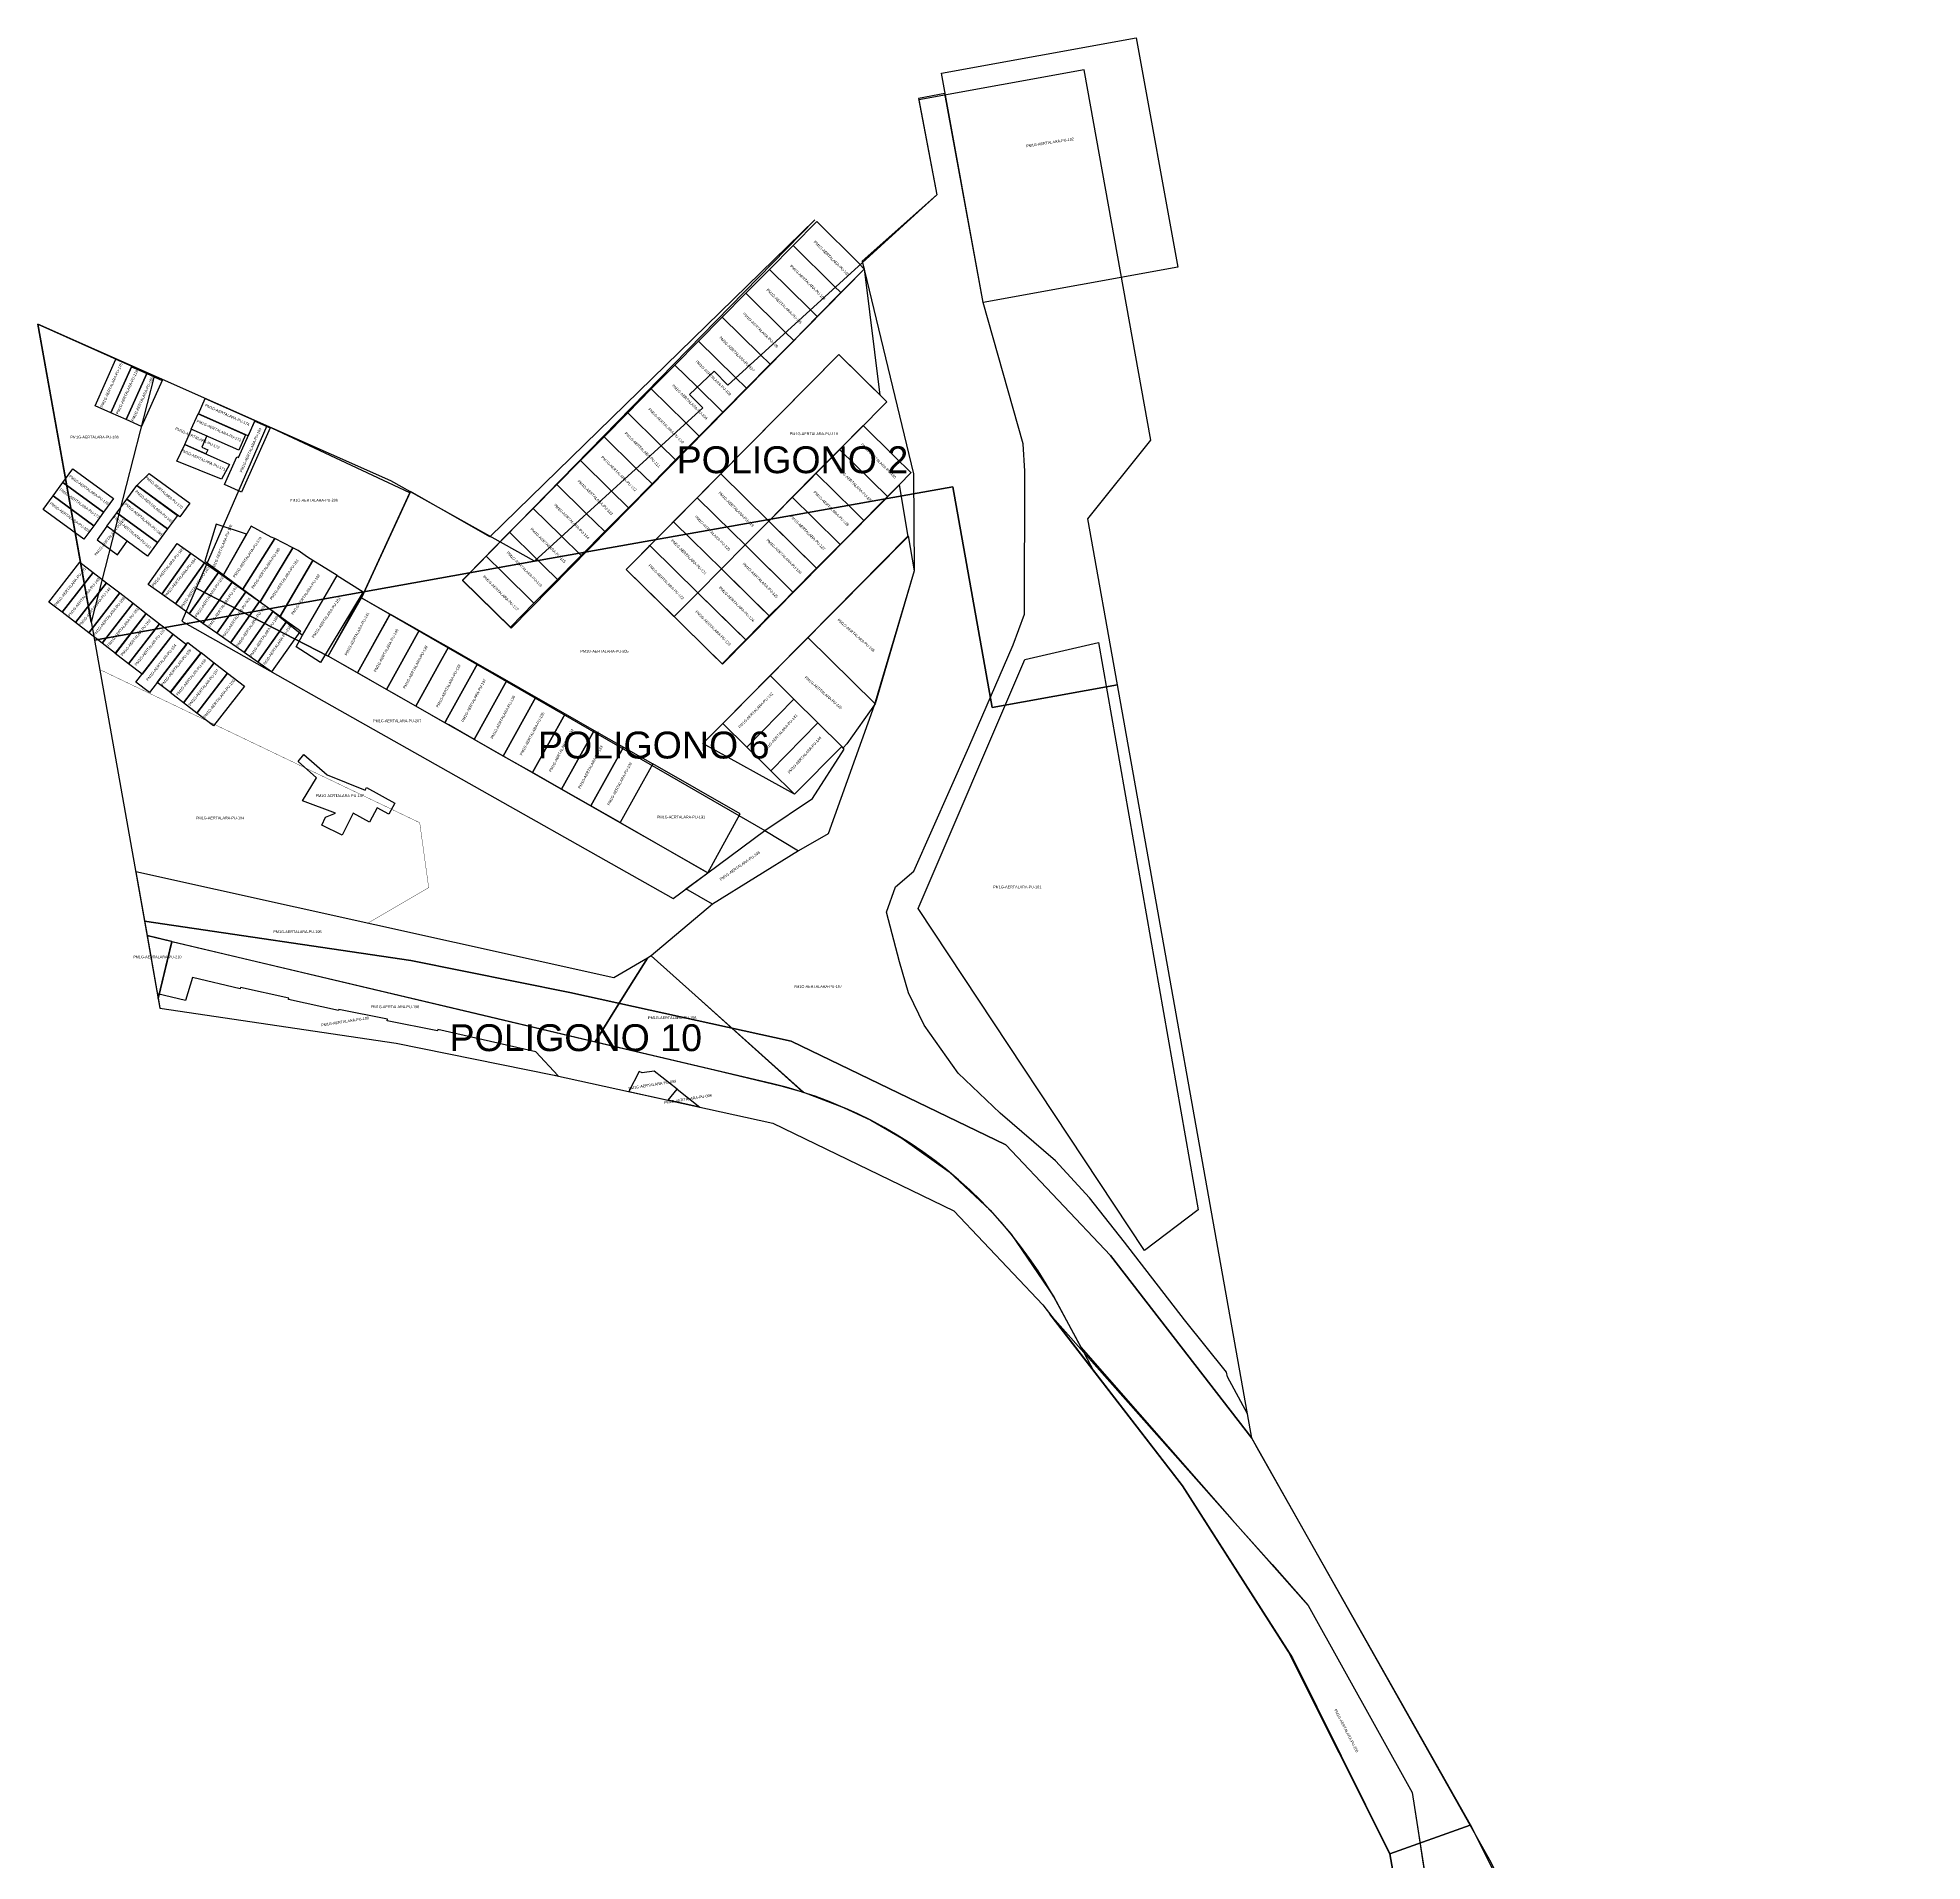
# Model space of a CAD drawing. Header units: millimetres. Extents: x 471302 to 472275, y 9492604 to 9495777.
# Drawn here: x 471302 to 471863, y 9493581 to 9494124 of the extents above; entities that cross this region are included whole.
import ezdxf
from ezdxf.enums import TextEntityAlignment as Align

# ---------------------------------------------------------------- set-up
doc = ezdxf.new("R2010")
doc.units = ezdxf.units.MM
for name, color, linetype in [('PMD-8-WGS84', 6, 'Continuous'), ('PREDIO ADQUIRIDOS', 5, 'Continuous'), ('PREDIO DE PROYECTO', 1, 'Continuous'), ('PROYECCION 2024', 2, 'Continuous')]:
    doc.layers.add(name, color=color, linetype=linetype)
doc.styles.add('Coord_texto', font='arial.ttf', dxfattribs={"height": 6})

msp = doc.modelspace()

# ---------------------------------------------------------------- linework, layer by layer
at = {"layer": 'PMD-8-WGS84'}
for points in [[(471613.1, 9494114.15), (471563.89, 9494105.28), (471569.29, 9494076.99), (471507.08, 9494020.3), (471502.97, 9494024.45), (471495.62, 9494017.55), (471499.62, 9494013.51), (471449.55, 9493967.87), (471406.78, 9493991.78), (471301.69, 9494038.48), (471318.63, 9493944.42), (471449.55, 9493967.87), (471573.97, 9493990.04), (471585.76, 9493924.37), (471623.02, 9493931.06), (471614.21, 9493980.5), (471632.95, 9494003.92)], [(471623.02, 9493931.06), (471585.76, 9493924.37), (471573.97, 9493990.04), (471449.55, 9493967.87), (471318.63, 9493944.42), (471333.49, 9493860.78), (471412.69, 9493849.06), (471460.06, 9493839.47), (471525.95, 9493825.02), (471589.76, 9493794.1), (471620.94, 9493761.25), (471620.94, 9493761.25), (471662.98, 9493706.81)], [(471662.98, 9493706.81), (471620.94, 9493761.25), (471589.76, 9493794.1), (471525.95, 9493825.02), (471460.06, 9493839.47), (471412.69, 9493849.06), (471333.49, 9493860.78), (471338.08, 9493834.83), (471408.38, 9493824.43), (471454.9, 9493815.01), (471520.45, 9493800.63), (471574.28, 9493774.47), (471600.76, 9493746.48), (471642.32, 9493692.67), (471675.11, 9493641.4), (471704.09, 9493583.08), (471727.97, 9493591.64)], [(471789.12, 9493470.45), (471734.24, 9493580.53), (471727.97, 9493591.64), (471704.09, 9493583.08), (471804.74, 9493014.06), (471813.22, 9492848.96), (471838.15, 9492850.78), (471836.04, 9492879.72), (471831.36, 9492943.87), (471862.52, 9493036.79), (471828.95, 9493114.88), (471828.23, 9493299.88)]]:
    msp.add_lwpolyline(points, close=True, dxfattribs=at)
at = {"layer": 'PREDIO ADQUIRIDOS', "color": 5}
for points in [[(471301.69, 9494038.48), (471336.35, 9494022.97), (471317.61, 9493949.72)], [(471323.47, 9494012.09), (471318.76, 9494014.19), (471324.97, 9494028.06), (471329.67, 9494025.96)], [(471334.15, 9494023.74), (471328.03, 9494010.04), (471323.47, 9494012.09), (471329.59, 9494025.78)], [(471332.59, 9494008), (471328.03, 9494010.04), (471334.15, 9494023.74), (471338.72, 9494021.7)], [(471351.52, 9494016.34), (471366.32, 9494009.76), (471364.29, 9494005.19), (471349.49, 9494011.77)], [(471347.39, 9494007.23), (471349.42, 9494011.8), (471363.56, 9494005.51), (471361.53, 9494000.94)], [(471345.43, 9494002.63), (471347.46, 9494007.2), (471352.03, 9494005.17), (471350.53, 9494001.79), (471352.27, 9494001.02), (471351.74, 9493999.83)], [(471362.33, 9493988.44), (471357.24, 9493990.7), (471360.92, 9493998.98), (471361.43, 9493998.75), (471366.26, 9494009.61), (471370.84, 9494007.57)], [(471345.43, 9494002.63), (471358.77, 9493996.7), (471356.38, 9493992.35), (471343.14, 9493997.68)], [(471309.21, 9493991.34), (471312.17, 9493995.37), (471324.27, 9493986.51), (471321.31, 9493982.48)], [(471346.98, 9493985.13), (471344.03, 9493981.1), (471331.18, 9493990.38), (471334.88, 9493994)], [(471309.21, 9493991.34), (471321.31, 9493982.48), (471318.36, 9493978.44), (471306.26, 9493987.31)], [(471331.18, 9493990.38), (471343.28, 9493981.52), (471340.32, 9493977.48), (471328.23, 9493986.35)], [(471306.26, 9493987.31), (471318.36, 9493978.44), (471315.4, 9493974.41), (471303.3, 9493983.28)], [(471328.23, 9493986.35), (471340.32, 9493977.48), (471337.37, 9493973.45), (471325.27, 9493982.31)], [(471325.41, 9493969.82), (471328.36, 9493973.85), (471322.31, 9493978.28), (471319.36, 9493974.25)], [(471337.37, 9493973.45), (471334.41, 9493969.42), (471322.31, 9493978.28), (471325.27, 9493982.31)], [(471338.62, 9493958.04), (471334.54, 9493960.93), (471343.2, 9493973.18), (471347.28, 9493970.29)], [(471314.23, 9493967.61), (471318.19, 9493964.55), (471309.01, 9493952.68), (471305.05, 9493955.74)], [(471342.71, 9493955.15), (471338.62, 9493958.04), (471347.28, 9493970.29), (471351.37, 9493967.4)], [(471318.19, 9493964.55), (471322.14, 9493961.49), (471312.97, 9493949.63), (471309.01, 9493952.68)], [(471322.14, 9493961.49), (471326.1, 9493958.43), (471316.92, 9493946.57), (471312.97, 9493949.63)], [(471326.1, 9493958.43), (471330.05, 9493955.37), (471320.88, 9493943.51), (471316.92, 9493946.57)], [(471330.05, 9493955.37), (471334.01, 9493952.32), (471324.83, 9493940.45), (471320.88, 9493943.51)], [(471333.98, 9493952.33), (471337.96, 9493949.26), (471328.74, 9493937.33), (471324.76, 9493940.4)], [(471337.96, 9493949.26), (471341.96, 9493946.17), (471332.76, 9493934.27), (471328.74, 9493937.33)], [(471341.96, 9493946.17), (471345.94, 9493943.09), (471334.91, 9493928.83), (471330.93, 9493931.91)], [(471346.39, 9493943.69), (471350.34, 9493940.63), (471341.17, 9493928.76), (471337.21, 9493931.82)], [(471595.4, 9493938.58), (471617.38, 9493943.66), (471647.01, 9493774.77), (471631.06, 9493762.71), (471563.68, 9493864.46)], [(471341.11, 9493928.81), (471350.29, 9493940.67), (471354.24, 9493937.61), (471345.07, 9493925.75)], [(471345.07, 9493925.75), (471354.24, 9493937.61), (471358.2, 9493934.56), (471349.02, 9493922.69)], [(471349.02, 9493922.69), (471358.2, 9493934.56), (471363.18, 9493930.7), (471354, 9493918.84)], [(471512.7, 9493912.56), (471505.59, 9493919.58), (471519.64, 9493933.82), (471526.75, 9493926.79)]]:
    msp.add_lwpolyline(points, close=True, dxfattribs=at)
for points in [[(471562.5, 9493964.98), (471550.92, 9493925.42), (471550.67, 9493925.67), (471530.88, 9493945.2), (471560.72, 9493975.44), (471562.5, 9493964.98)], [(471542.48, 9493913.53), (471541.42, 9493912.32), (471540.99, 9493912.74), (471533.87, 9493919.77), (471526.75, 9493926.79), (471519.64, 9493933.82), (471530.88, 9493945.2), (471550.67, 9493925.67), (471550.92, 9493925.42), (471542.48, 9493913.53)]]:
    msp.add_lwpolyline(points, dxfattribs=at)
at = {"layer": 'PREDIO DE PROYECTO', "color": 1}
for points in [[(471570.63, 9494113.22), (471628.58, 9494123.74), (471640.99, 9494055.46), (471583.03, 9494044.94)], [(471547.74, 9494054.95), (471442.59, 9493947.99), (471428.07, 9493962.17), (471532.98, 9494069.56), (471436.23, 9493975.16), (471412.61, 9493988.6), (471398.07, 9493957.01), (471518.05, 9493887.7), (471532.23, 9493897.21), (471541.71, 9493911.94), (471540.99, 9493912.74), (471526.94, 9493898.51), (471499.67, 9493913.59), (471505.59, 9493919.58), (471560.75, 9493975.27), (471558.13, 9493990.63), (471505.52, 9493937.19), (471476.83, 9493965.43), (471540.13, 9494029.41), (471552.44, 9494017.29)], [(471512.61, 9494019.39), (471505.58, 9494012.27), (471497.6, 9494020.12), (471491.32, 9494026.29), (471498.35, 9494033.41), (471509.14, 9494022.79), (471512.61, 9494019.39)], [(471554.38, 9494015.38), (471519.22, 9493979.84), (471504.96, 9493993.87), (471540.13, 9494029.41), (471554.38, 9494015.38)], [(471505.58, 9494012.27), (471498.56, 9494005.16), (471494.34, 9494009.3), (471484.29, 9494019.18), (471491.32, 9494026.29), (471497.6, 9494020.12), (471505.58, 9494012.27)], [(471412.44, 9493988.24), (471369.85, 9494008.19), (471348.86, 9493959.82), (471388.13, 9493939.65), (471398.05, 9493957.02)], [(471558.12, 9493990.72), (471554.57, 9493987.13), (471540.32, 9494001.16), (471547.35, 9494008.27), (471556.7, 9493999.07), (471561.5, 9493994.33), (471561.53, 9493994.17), (471558.12, 9493990.72)], [(471551.72, 9493984.26), (471547.53, 9493980.02), (471544.53, 9493982.98), (471533.28, 9493994.05), (471540.32, 9494001.16), (471554.57, 9493987.13), (471551.72, 9493984.26)], [(471517.57, 9493978.17), (471512.18, 9493972.73), (471508.32, 9493976.53), (471497.93, 9493986.76), (471504.96, 9493993.87), (471519.22, 9493979.84), (471517.57, 9493978.17)], [(471547.53, 9493980.02), (471540.5, 9493972.91), (471532.46, 9493980.83), (471526.25, 9493986.94), (471533.28, 9493994.05), (471544.53, 9493982.98), (471547.53, 9493980.02)], [(471470.45, 9493976.7), (471463.42, 9493969.59), (471457.33, 9493975.57), (471449.16, 9493983.61), (471456.18, 9493990.72), (471464.73, 9493982.32), (471470.45, 9493976.7)], [(471462.15, 9493968.3), (471456.39, 9493962.47), (471452.25, 9493966.54), (471449.93, 9493968.83), (471442.13, 9493976.49), (471449.16, 9493983.61), (471457.33, 9493975.57), (471463.42, 9493969.59), (471462.15, 9493968.3)], [(471512.18, 9493972.73), (471505.15, 9493965.62), (471496.25, 9493974.38), (471490.9, 9493979.65), (471497.93, 9493986.76), (471508.32, 9493976.53), (471512.18, 9493972.73)], [(471540.5, 9493972.91), (471533.47, 9493965.8), (471520.39, 9493978.68), (471519.22, 9493979.84), (471526.25, 9493986.94), (471532.46, 9493980.83), (471540.5, 9493972.91)], [(471363.86, 9493975.96), (471354.78, 9493978.89), (471351.42, 9493967.9), (471355.37, 9493965), (471356.93, 9493963.85)], [(471372.24, 9493974.65), (471371.13, 9493975.06), (471365.22, 9493978.35), (471356.93, 9493963.85), (471359.63, 9493961.87), (471362.72, 9493959.61)], [(471505.15, 9493965.62), (471498.12, 9493958.51), (471484.18, 9493972.23), (471483.87, 9493972.54), (471490.9, 9493979.65), (471496.25, 9493974.38), (471505.15, 9493965.62)], [(471533.47, 9493965.8), (471526.44, 9493958.69), (471513.36, 9493971.57), (471512.18, 9493972.73), (471519.22, 9493979.84), (471525.43, 9493973.72), (471533.47, 9493965.8)], [(471377.64, 9493971.83), (471372.24, 9493974.65), (471362.72, 9493959.61), (471363.73, 9493958.86), (471367.9, 9493955.8)], [(471383.6, 9493968.12), (471382, 9493969.11), (471379.15, 9493971.12), (471377.64, 9493971.83), (471367.9, 9493955.8), (471371.64, 9493953.06), (471373.74, 9493951.36)], [(471455.13, 9493961.2), (471449.36, 9493955.36), (471440.18, 9493964.38), (471435.1, 9493969.38), (471436.58, 9493970.87), (471437.03, 9493971.33), (471442.13, 9493976.49), (471449.93, 9493968.83), (471452.25, 9493966.54), (471456.39, 9493962.47), (471455.13, 9493961.2)], [(471498.12, 9493958.51), (471491.08, 9493951.4), (471476.83, 9493965.43), (471483.42, 9493972.09), (471483.87, 9493972.54), (471484.18, 9493972.23), (471498.12, 9493958.51)], [(471523.59, 9493955.82), (471519.4, 9493951.59), (471516.4, 9493954.54), (471505.15, 9493965.62), (471512.18, 9493972.73), (471526.44, 9493958.69), (471523.59, 9493955.82)], [(471342.71, 9493955.15), (471351.37, 9493967.4), (471355.45, 9493964.52), (471346.79, 9493952.27)], [(471390.78, 9493963.67), (471383.6, 9493968.12), (471373.74, 9493951.36), (471379.29, 9493946.87), (471380.51, 9493945.89)], [(471449.36, 9493955.36), (471442.34, 9493948.24), (471428.11, 9493962.22), (471428.07, 9493962.26), (471435.1, 9493969.38), (471440.18, 9493964.38), (471449.36, 9493955.36)], [(471346.79, 9493952.27), (471355.45, 9493964.52), (471359.53, 9493961.63), (471350.87, 9493949.38)], [(471350.87, 9493949.38), (471359.53, 9493961.63), (471363.61, 9493958.74), (471354.95, 9493946.49)], [(471390.78, 9493963.67), (471398.5, 9493958.81), (471385.82, 9493937.76), (471378.57, 9493942.38), (471380.51, 9493945.89)], [(471516.56, 9493948.71), (471512.37, 9493944.48), (471509.37, 9493947.43), (471498.12, 9493958.51), (471505.15, 9493965.62), (471519.4, 9493951.59), (471516.56, 9493948.71)], [(471388.13, 9493939.65), (471348.86, 9493959.82), (471344.62, 9493950.03), (471490.8, 9493867.48), (471501.12, 9493875.14)], [(471354.95, 9493946.49), (471363.61, 9493958.74), (471367.7, 9493955.86), (471359.04, 9493943.61)], [(471359.04, 9493943.61), (471367.7, 9493955.86), (471371.78, 9493952.97), (471363.12, 9493940.72)], [(471406.53, 9493952.17), (471396.82, 9493934.69), (471388.13, 9493939.65), (471397.64, 9493956.76), (471397.85, 9493957.13), (471398.29, 9493956.88), (471406.53, 9493952.17)], [(471509.53, 9493941.6), (471505.34, 9493937.37), (471502.34, 9493940.32), (471491.08, 9493951.4), (471498.12, 9493958.51), (471512.37, 9493944.48), (471509.53, 9493941.6)], [(471363.12, 9493940.72), (471371.78, 9493952.97), (471375.86, 9493950.08), (471367.2, 9493937.83)], [(471367.2, 9493937.83), (471375.86, 9493950.08), (471379.94, 9493947.19), (471371.28, 9493934.95)], [(471415.22, 9493947.22), (471405.5, 9493929.73), (471396.82, 9493934.69), (471406.33, 9493951.81), (471406.53, 9493952.17), (471406.97, 9493951.92), (471415.22, 9493947.22)], [(471380.87, 9493910.37), (471387.82, 9493904.29), (471399.13, 9493899.71), (471399.53, 9493900.52), (471407.99, 9493895.82), (471406.18, 9493892.55), (471402.7, 9493894.47), (471400.42, 9493890.24), (471395.54, 9493892.88), (471392.31, 9493886.3), (471386.22, 9493889.29), (471387.38, 9493891.66), (471390.26, 9493892.86), (471380.48, 9493896.54), (471384.69, 9493903.37), (471379.19, 9493908.27)], [(471484.7, 9493907.55), (471474.98, 9493890.07), (471501.12, 9493875.14), (471510.75, 9493892.68)], [(471518.05, 9493887.7), (471528.11, 9493881.63), (471502.54, 9493865.79), (471494.61, 9493870.31), (471501.12, 9493875.14)], [(471330.89, 9493875.4), (471334.25, 9493856.48), (471341.66, 9493854.69), (471451.68, 9493828.55), (471467.63, 9493824.79), (471476.26, 9493838.66), (471483.16, 9493849.76), (471473.09, 9493843.88)], [(471334.25, 9493856.48), (471337.57, 9493837.74), (471341.6, 9493854.7)], [(471341.63, 9493854.54), (471337.57, 9493837.71), (471338.08, 9493834.83), (471408.38, 9493824.43), (471454.9, 9493815.01), (471520.45, 9493800.63), (471574.28, 9493774.47), (471600.76, 9493746.48), (471616.11, 9493726.61), (471613.06, 9493732.25), (471604.08, 9493748.88), (471602.52, 9493751.55), (471601.81, 9493752.78), (471599.4, 9493756.6), (471596.86, 9493760.34), (471594.19, 9493763.98), (471591.4, 9493767.54), (471588.49, 9493770.99), (471585.46, 9493774.34), (471582.32, 9493777.59), (471579.07, 9493780.73), (471575.72, 9493783.75), (471572.26, 9493786.66), (471568.7, 9493789.44), (471565.05, 9493792.1), (471561.31, 9493794.64), (471557.49, 9493797.04), (471553.58, 9493799.32), (471549.6, 9493801.45), (471545.55, 9493803.45), (471542.15, 9493804.98), (471541.43, 9493805.31), (471537.25, 9493807.02), (471533.02, 9493808.59), (471529.46, 9493809.77), (471528.73, 9493810.01), (471524.4, 9493811.29), (471520.02, 9493812.41), (471468.15, 9493824.66), (471432.38, 9493833.11)], [(471497.29, 9493838.66), (471484.21, 9493850.37), (471483.16, 9493849.76), (471476.26, 9493838.66), (471467.8, 9493825.06), (471467.63, 9493824.79), (471503.37, 9493816.35), (471522.86, 9493811.69), (471529.54, 9493809.79), (471529.11, 9493810.17)], [(471456.57, 9493814.65), (471449.91, 9493821.8), (471420.73, 9493828.49), (471420.63, 9493828.05), (471405.66, 9493831.08), (471405.75, 9493831.52), (471391.28, 9493834.48), (471391.21, 9493834.12), (471376.34, 9493837.43), (471376.42, 9493837.79), (471362.06, 9493841), (471361.97, 9493840.61), (471347.71, 9493843.99), (471345.7, 9493837.1), (471337.32, 9493839.12), (471338.08, 9493834.83), (471408.38, 9493824.43), (471454.9, 9493815.01)], [(471489.34, 9493807.45), (471491.94, 9493810.68), (471485.18, 9493816.12), (471481.57, 9493815.56), (471480.69, 9493816.01), (471477.6, 9493810.03)], [(471489.34, 9493807.45), (471491.94, 9493810.68), (471498.76, 9493805.39)]]:
    msp.add_lwpolyline(points, close=True, dxfattribs=at)
at = {"layer": 'PREDIO DE PROYECTO', "color": 1, "linetype": 'ByBlock'}
msp.add_lwpolyline([(471787.98, 9493472.75), (471728.05, 9493591.67), (471665.1, 9493703.07), (471662.98, 9493706.81), (471661.69, 9493714.09), (471655.73, 9493725.09), (471655.48, 9493726.51), (471642.95, 9493742.04), (471625.13, 9493765.18), (471614.68, 9493778.35), (471604.55, 9493789.35), (471588.08, 9493803.62), (471575.57, 9493815.45), (471565.52, 9493829.8), (471560.78, 9493839.38), (471558.12, 9493848.64), (471554.27, 9493863.46), (471556.95, 9493870.98), (471562.4, 9493875.62), (471578.81, 9493912.51), (471592, 9493943), (471595.35, 9493952.08), (471595.46, 9493994.72), (471594.98, 9494002.85), (471583.03, 9494044.94), (471571.64, 9494107.1), (471563.83, 9494105.61), (471569.29, 9494076.99), (471547.04, 9494057.16), (471562.33, 9493993.9), (471562.5, 9493964.98), (471550.56, 9493924.91), (471536.96, 9493886.76), (471528.11, 9493881.63), (471502.54, 9493865.79), (471484.21, 9493850.37), (471497.29, 9493838.66), (471529.54, 9493809.79), (471541.45, 9493805.3), (471549.6, 9493801.45), (471558.87, 9493796.18), (471572.9, 9493786.12), (471585.15, 9493774.67), (471591.4, 9493767.54), (471604.08, 9493748.88), (471612.14, 9493733.95), (471655.65, 9493684.23), (471657.07, 9493682.63), (471669.01, 9493669.17), (471679.79, 9493657.02), (471710.72, 9493601.31), (471712.5, 9493589.83), (471713.83, 9493581.27), (471720.7, 9493537.14)], dxfattribs=at)
at = {"layer": 'PREDIO DE PROYECTO', "color": 1}
for points in [[(471547.26, 9494054.47), (471540.72, 9494047.84), (471538.75, 9494049.78), (471526.46, 9494061.87), (471533.52, 9494069.02), (471546.11, 9494056.48), (471547.08, 9494055.52), (471547.69, 9494054.91), (471547.26, 9494054.47)], [(471540.72, 9494047.84), (471533.69, 9494040.73), (471531.35, 9494043.03), (471519.43, 9494054.75), (471526.46, 9494061.87), (471538.75, 9494049.78), (471540.72, 9494047.84)], [(471533.69, 9494040.73), (471526.67, 9494033.62), (471523.95, 9494036.29), (471512.4, 9494047.64), (471519.43, 9494054.75), (471531.35, 9494043.03), (471533.69, 9494040.73)], [(471526.67, 9494033.62), (471519.64, 9494026.5), (471516.55, 9494029.54), (471505.38, 9494040.52), (471512.4, 9494047.64), (471523.95, 9494036.29), (471526.67, 9494033.62)], [(471519.64, 9494026.5), (471512.61, 9494019.39), (471509.14, 9494022.79), (471498.35, 9494033.41), (471505.38, 9494040.52), (471516.55, 9494029.54), (471519.64, 9494026.5)], [(471498.56, 9494005.16), (471491.53, 9493998.04), (471486.94, 9494002.56), (471477.27, 9494012.06), (471484.29, 9494019.18), (471494.34, 9494009.3), (471498.56, 9494005.16)], [(471491.53, 9493998.04), (471484.5, 9493990.93), (471479.53, 9493995.81), (471470.24, 9494004.95), (471477.27, 9494012.06), (471486.94, 9494002.56), (471491.53, 9493998.04)], [(471484.5, 9493990.93), (471477.47, 9493983.81), (471472.13, 9493989.06), (471463.21, 9493997.84), (471470.24, 9494004.95), (471479.53, 9493995.81), (471484.5, 9493990.93)], [(471477.47, 9493983.81), (471470.45, 9493976.7), (471464.73, 9493982.32), (471456.18, 9493990.72), (471463.21, 9493997.84), (471472.13, 9493989.06), (471477.47, 9493983.81)], [(471421.05, 9493937.12), (471414.19, 9493924.77), (471405.5, 9493929.73), (471415.22, 9493947.22), (471419.82, 9493944.59), (471423.9, 9493942.26), (471421.05, 9493937.12)], [(471423.65, 9493921.22), (471422.87, 9493919.82), (471414.19, 9493924.77), (471421.05, 9493937.12), (471423.9, 9493942.26), (471432.59, 9493937.3), (471423.65, 9493921.22)], [(471441.27, 9493932.34), (471431.56, 9493914.86), (471423.99, 9493919.18), (471422.87, 9493919.82), (471423.65, 9493921.22), (471432.59, 9493937.3), (471441.27, 9493932.34)], [(471449.96, 9493927.38), (471440.24, 9493909.9), (471431.56, 9493914.86), (471441.27, 9493932.34), (471449.96, 9493927.38)], [(471458.64, 9493922.43), (471448.93, 9493904.94), (471440.24, 9493909.9), (471449.96, 9493927.38), (471458.64, 9493922.43)], [(471533.87, 9493919.77), (471519.82, 9493905.53), (471512.7, 9493912.56), (471526.75, 9493926.79), (471533.87, 9493919.77)], [(471467.33, 9493917.47), (471457.61, 9493899.98), (471448.93, 9493904.94), (471458.64, 9493922.43), (471467.33, 9493917.47)], [(471476.01, 9493912.51), (471466.3, 9493895.03), (471457.61, 9493899.98), (471467.33, 9493917.47), (471476.01, 9493912.51)], [(471540.99, 9493912.74), (471526.94, 9493898.52), (471526.91, 9493898.54), (471519.82, 9493905.53), (471533.87, 9493919.77), (471540.99, 9493912.74)], [(471484.7, 9493907.55), (471474.98, 9493890.07), (471466.3, 9493895.03), (471476.01, 9493912.51), (471484.7, 9493907.55)]]:
    msp.add_lwpolyline(points, dxfattribs=at)
at = {"layer": 'PREDIO DE PROYECTO', "color": 1, "const_width": 0.1}
msp.add_lwpolyline([(471320.19, 9493935.62), (471415.37, 9493890.04), (471418.04, 9493870.71), (471399.88, 9493860.11), (471330.89, 9493875.4)], close=True, dxfattribs=at)
at = {"layer": 'PREDIO DE PROYECTO', "color": 1, "linetype": 'ByBlock'}
msp.add_lwpolyline([(471602.9, 9493743.71), (471679.79, 9493657.02), (471710.72, 9493601.31), (471737.27, 9493430.65), (471731.25, 9493429.58), (471704.09, 9493583.08), (471673.95, 9493643.21), (471642.32, 9493692.67)], close=True, dxfattribs=at)

# ---------------------------------------------------------------- texts
at = {"layer": 'PMD-8-WGS84', "style": 'Coord_texto'}
for s, p in [('POLIGONO 2', (471560.75, 9493991.69, -83)), ('POLIGONO 6', (471519.47, 9493906.76, 84)), ('POLIGONO 10', (471499.39, 9493819.64, 84))]:
    msp.add_text(s, height=8, dxfattribs=at).set_placement(p, align=Align.BOTTOM_RIGHT)
at = {"layer": 'PREDIO ADQUIRIDOS', "color": 5, "char_height": 2, "width": 27.0573, "attachment_point": 2, "style": 'Coord_texto'}
for s, insert, rotation in [('{\\H0.4x;\\PPM1G-AERTALARA-PU-175}', (471322.07, 9494020.99), 65.5466), ('{\\H0.4x;\\PPM1G-AERTALARA-PU-218}', (471326.68, 9494018.92), 65.5466), ('{\\H0.4x;\\PPM1G-AERTALARA-PU-185}', (471331.23, 9494016.84), 65.5466), ('{\\H0.4x;\\PPM1G-AERTALARA-PU-174}', (471358.8, 9494013.04), 335.8643), ('{\\H0.4x;\\PPM1G-AERTALARA-PU-172}', (471349.91, 9494006.12), 335.8643), ('{\\H0.4x;\\PPM1G-AERTALARA-PU-173}', (471356.32, 9494008.33), 335.8643), ('{\\H0.4x;\\PPM1G-AERTALARA-PU-184}', (471363.46, 9494001.68), 66.0327), ('{\\H0.4x;\\PPM1G-AERTALARA-PU-171}', (471351.67, 9493999.62), 335.8643), ('{\\H0.4x;\\PPM1G-AERTALARA-PU-177}', (471315.2, 9493986.53), 324.0009), ('{\\H0.4x;\\PPM1G-AERTALARA-PU-176}', (471317.94, 9493990.5), 324.0009), ('{\\H0.4x;\\PPM1G-AERTALARA-PU-169}', (471337.45, 9493985.44), 319.5403), ('{\\H0.4x;\\PPM1G-AERTALARA-PU-170}', (471340.42, 9493989.67), 319.5403), ('{\\H0.4x;\\PPM1G-AERTALARA-PU-203}', (471312.23, 9493982.41), 324.0009), ('{\\H0.4x;\\PPM1G-AERTALARA-PU-168}', (471334.28, 9493981.72), 319.5403), ('{\\H0.4x;\\PPM1G-AERTALARA-PU-166}', (471321.91, 9493976.34), 51.3254), ('{\\H0.4x;\\PPM1G-AERTALARA-PU-167}', (471331, 9493977.71), 319.5403), ('{\\H0.4x;\\PPM1G-AERTALARA-PU-165}', (471339.01, 9493967.19), 51.3254), ('{\\H0.4x;\\PPM1G-AERTALARA-PU-191}', (471310, 9493961.39), 51.3254), ('{\\H0.4x;\\PPM1G-AERTALARA-PU-164}', (471342.77, 9493964.13), 51.3254), ('{\\H0.4x;\\PPM1G-AERTALARA-PU-148}', (471314.06, 9493958.26), 51.3254), ('{\\H0.4x;\\PPM1G-AERTALARA-PU-149}', (471317.32, 9493955.4), 51.3254), ('{\\H0.4x;\\PPM1G-AERTALARA-PU-158}', (471321.58, 9493952.55), 51.3254), ('{\\H0.4x;\\PPM1G-AERTALARA-PU-151}', (471325.75, 9493949.35), 51.3254), ('{\\H0.4x;\\PPM1G-AERTALAR-PU-152}', (471329.51, 9493946.22), 51.3254), ('{\\H0.4x;\\PPM1G-AERTALARA-PU-146}', (471546.4, 9493947.12), 318.8213), ('{\\H0.4x;\\PPM1G-AERTALAR-PU-153}', (471333.65, 9493943.31), 51.3254), ('{\\H0.4x;\\PPM1G-AERTALAR-PU-154}', (471337.1, 9493938.85), 51.3254), ('{\\H0.4x;\\PPM1G-AERTALAR-PU-155}', (471341.56, 9493937.36), 51.3254), ('{\\H0.4x;\\PPM1G-AERTALAR-PU-156}', (471346.01, 9493934.43), 51.3254), ('{\\H0.4x;\\PPM1G-AERTALAR-PU-157}', (471349.69, 9493931.4), 51.3254), ('{\\H0.4x;\\PPM1G-AERTALARA-PU-150}', (471354.32, 9493928.04), 51.3254), ('{\\H0.4x;\\PPM1G-AERTALARA-PU-145}', (471536.66, 9493930.05), 318.8213), ('{\\H0.4x;\\PPM1G-AERTALARA-PU-142}', (471514.11, 9493924.74), 45.7633)]:
    msp.add_mtext(s, dxfattribs=dict(at, insert=insert, rotation=rotation))
at = {"layer": 'PREDIO ADQUIRIDOS', "color": 5, "insert": (471318.62, 9494006.57), "char_height": 2, "width": 27.0573, "attachment_point": 2, "style": 'Coord_texto'}
msp.add_mtext('{\\H0.4x;\\PPM1G-AERTALARA-PU-186}', dxfattribs=at)
at = {"layer": 'PREDIO DE PROYECTO', "color": 1, "char_height": 2, "width": 27.0573, "attachment_point": 2, "style": 'Coord_texto'}
for s, insert, rotation in [('{\\H0.4x;\\PPM1G-AERTALARA-PU-102}', (471602.68, 9494094.26), 8.8098), ('{\\H0.4x;\\PPM1G-AERTALARA-PU-103}', (471539.15, 9494059.27), 315.1247), ('{\\H0.4x;\\PPM1G-AERTALARA-PU-104}', (471532.09, 9494052.12), 315.1247), ('{\\H0.4x;\\PPM1G-AERTALARA-PU-105}', (471525.06, 9494045), 315.1247), ('{\\H0.4x;\\PPM1G-AERTALARA-PU-106}', (471518.03, 9494037.89), 315.1247), ('{\\H0.4x;\\PPM1G-AERTALARA-PU-107}', (471511, 9494030.77), 315.1247), ('{\\H0.4x;\\PPM1G-AERTALARA-PU-108}', (471503.98, 9494023.66), 315.1247), ('{\\H0.4x;\\PPM1G-AERTALARA-PU-109}', (471496.95, 9494016.54), 315.1247), ('{\\H0.4x;\\PPM1G-AERTALARA-PU-110}', (471489.92, 9494009.43), 315.1247), ('{\\H0.4x;\\PPM1G-AERTALARA-PU-111}', (471482.89, 9494002.31), 315.1247), ('{\\H0.4x;\\PPM1G-AERTALARA-PU-130}', (471553.13, 9493998.99), 315.1247), ('{\\H0.4x;\\PPM1G-AERTALARA-PU-112}', (471475.87, 9493995.2), 315.1247), ('{\\H0.4x;\\PPM1G-AERTALARA-PU-129}', (471546.1, 9493991.88), 315.1247), ('{\\H0.4x;\\PPM1G-AERTALARA-PU-113}', (471468.84, 9493988.09), 315.1247), ('{\\H0.4x;\\PPM1G-AERTALARA-PU-119}', (471510.75, 9493984.58), 315.1247), ('{\\H0.4x;\\PPM1G-AERTALARA-PU-128}', (471539.07, 9493984.77), 315.1247), ('{\\H0.4x;\\PPM1G-AERTALARA-PU-114}', (471461.81, 9493980.97), 315.1247), ('{\\H0.4x;\\PPM1G-AERTALARA-PU-178}', (471354.93, 9493972.76), 67.5073), ('{\\H0.4x;\\PPM1G-AERTALARA-PU-115}', (471454.78, 9493973.86), 315.1247), ('{\\H0.4x;\\PPM1G-AERTALARA-PU-120}', (471503.72, 9493977.47), 315.1247), ('{\\H0.4x;\\PPM1G-AERTALARA-PU-127}', (471532.04, 9493977.66), 315.1247), ('{\\H0.4x;\\PPM1G-AERTALARA-PU-179}', (471362.63, 9493970.06), 55.9299), ('{\\H0.4x;\\PPM1G-AERTALARA-PU-180}', (471368.1, 9493966.75), 55.9299), ('{\\H0.4x;\\PPM1G-AERTALARA-PU-121}', (471496.69, 9493970.36), 315.1247), ('{\\H0.4x;\\PPM1G-AERTALARA-PU-126}', (471525, 9493970.55), 315.1247), ('{\\H0.4x;\\PPM1G-AERTALARA-PU-163}', (471347.08, 9493961.12), 55.9299), ('{\\H0.4x;\\PPM1G-AERTALARA-PU-181}', (471373.61, 9493963.44), 55.9299), ('{\\H0.4x;\\PPM1G-AERTALARA-PU-116}', (471447.76, 9493966.74), 315.1247), ('{\\H0.4x;\\PPM1G-AERTALARA-PU-122}', (471489.97, 9493962.94), 315.1247), ('{\\H0.4x;\\PPM1G-AERTALARA-PU-125}', (471517.97, 9493963.44), 315.1247), ('{\\H0.4x;\\PPM1G-AERTALARA-PU-162}', (471351.29, 9493958.27), 55.9299), ('{\\H0.4x;\\PPM1G-AERTALARA-PU-161}', (471355.33, 9493955.39), 55.9299), ('{\\H0.4x;\\PPM1G-AERTALARA-PU-182}', (471379.99, 9493958.98), 55.9299), ('{\\H0.4x;\\PPM1G-AERTALARA-PU-117}', (471440.73, 9493959.63), 315.1247), ('{\\H0.4x;\\PPM1G-AERTALARA-PU-124}', (471510.94, 9493956.33), 315.1247), ('{\\H0.4x;\\PPM1G-AERTALARA-PU-001}', (471359.33, 9493952.05), 55.9299), ('{\\H0.4x;\\PPM1G-AERTALARA-PU-183}', (471386.12, 9493952.08), 55.9299), ('{\\H0.4x;\\PPM1G-AERTALARA-PU-160}', (471363.63, 9493949.5), 55.9299), ('{\\H0.4x;\\PPM1G-AERTALARA-PU-159}', (471367.6, 9493946.49), 55.9299), ('{\\H0.4x;\\PPM1G-AERTALARA-PU-141}', (471395.16, 9493947.08), 62.0339), ('{\\H0.4x;\\PPM1G-AERTALARA-PU-123}', (471503.9, 9493949.22), 315.1247), ('{\\H0.4x;\\PPM1G-AERTALARA-PU-219}', (471371.37, 9493943.65), 55.9299), ('{\\H0.4x;\\PPM1G-AERTALARA-PU-140}', (471403.85, 9493942.13), 62.0339), ('{\\H0.4x;\\PPM1G-AERTALARA-PU-139}', (471412.53, 9493937.17), 62.0339), ('{\\H0.4x;\\PPM1G-AERTALARA-PU-138}', (471422.34, 9493931.57), 62.0339), ('{\\H0.4x;\\PPM1G-AERTALARA-PU-137}', (471429.9, 9493927.25), 62.0339), ('{\\H0.4x;\\PPM1G-AERTALARA-PU-136}', (471438.59, 9493922.29), 62.0339), ('{\\H0.4x;\\P\\pt26;PM1G-AERTALARA-PU-135}', (471447.27, 9493917.33), 62.0339), ('{\\H0.4x;\\P\\pt14;PM1G-AERTALARA-PU-143}', (471521.47, 9493917.94), 48.0687), ('{\\H0.4x;\\PPM1G-AERTALARA-PU-134}', (471455.96, 9493912.38), 62.0339), ('{\\H0.4x;\\P\\pt14;PM1G-AERTALARA-PU-144}', (471528.58, 9493911.33), 48.0687), ('{\\H0.4x;\\PPM1G-AERTALARA-PU-133}', (471464.64, 9493907.42), 62.0339), ('{\\H0.4x;\\P\\pt14;PM1G-AERTALARA-PU-132}', (471473.33, 9493902.46), 62.0339), ('{\\H0.4x;\\P\\pt14;PM1G-AERTALARA-PU-208}', (471509.63, 9493878.6), 35.0362), ('{\\H0.4x;\\PPM1G-AERTALARA-PU-100}', (471392.89, 9493832.58), 8.8098), ('{\\H0.4x;\\PPM1G-AERTALARA-PU-099}', (471484.33, 9493813.76), 8.8098), ('{\\H0.4x;\\PPM1G-AERTALARA-PU-098}', (471494.89, 9493809.51), 8.8098), ('{\\H0.4x;\\PPM1G-AERTALARA-PU-200}', (471692.65, 9493620.54), 297.3059)]:
    msp.add_mtext(s, dxfattribs=dict(at, insert=insert, rotation=rotation))
for s, insert in [('{\\H0.4x;\\PPM1G-AERTALARA-PU-118}', (471532.68, 9494007.55)), ('{\\H0.4x;\\PPM1G-AERTALARA-PU-206}', (471383.85, 9493987.79)), ('{\\H0.4x;\\PPM1G-AERTALARA-PU-205}', (471470.36, 9493942.83)), ('{\\H0.4x;\\PPM1G-AERTALARA-PU-207}', (471408.66, 9493922.1)), ('{\\H0.4x;\\PPM1G-AERTALARA-PU-147}', (471391.55, 9493899.82)), ('{\\H0.4x;\\PPM1G-AERTALARA-PU-194}', (471355.96, 9493893.21)), ('{\\H0.4x;\\PPM1G-AERTALARA-PU-131}', (471493.13, 9493893.46)), ('{\\H0.4x;\\PPM1G-AERTALARA-PU-195}', (471378.98, 9493859.31)), ('{\\H0.4x;\\PPM1G-AERTALARA-PU-210}', (471337.29, 9493851.83)), ('{\\H0.4x;\\PPM1G-AERTALARA-PU-197}', (471533.85, 9493843.01)), ('{\\H0.4x;\\PPM1G-AERTALARA-PU-198}', (471408.05, 9493836.97)), ('{\\H0.4x;\\PPM1G-AERTALARA-PU-196}', (471490.53, 9493833.71))]:
    msp.add_mtext(s, dxfattribs=dict(at, insert=insert))
at = {"layer": 'PROYECCION 2024', "color": 1, "insert": (471593.19, 9493872.66), "char_height": 2, "width": 27.0573, "attachment_point": 2, "style": 'Coord_texto'}
msp.add_mtext('{\\H0.4x;\\C5;\\PPM1G-AERTALARA-PU-101}', dxfattribs=at)

doc.saveas('drawing.dxf')
